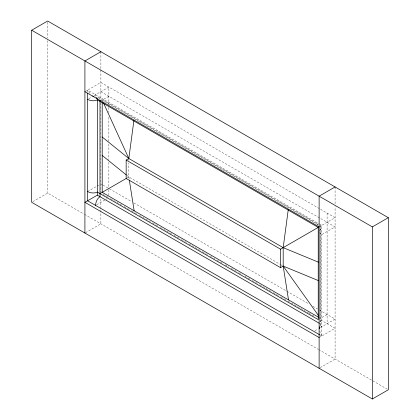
<?xml version="1.0" encoding="UTF-8"?>
<svg xmlns="http://www.w3.org/2000/svg" width="420" height="420" viewBox="0 0 420 420"><rect width="100%" height="100%" fill="white"/><g stroke="black" fill="none" stroke-linecap="round" stroke-linejoin="round"><path stroke-width="0.32" stroke-dasharray="2.1 1.58" d="M319.389 230.643L320.896 228.953L319.83 228.338M319.93 325.195L320.896 324.219L320.896 225.876L319.83 225.262M319.93 321.914L320.896 321.148L319.83 320.534M84.914 91.681L100.879 82.462L319.211 208.514M88.683 98.726L92.011 96.805M94.227 95.524L108.864 87.071L108.859 104.795M100.548 101.094L108.864 96.29M32.786 201.684L47.649 193.1L83.895 214.022M87.575 191.562L96.442 186.438M96.999 186.118L99.215 184.837M127.129 177.944L128.825 176.962L128.825 162.976M96.668 204.75L105.536 199.631M106.092 199.311L107.2 198.671M85.465 232.733L100.879 223.828L100.879 198.308M319.121 226.9L335.087 217.681L319.736 208.819M318.785 319.289L327.106 314.486M314.906 330.75L318.234 328.829M320.45 327.548L335.087 319.095L319.73 310.238M319.121 337.538L335.087 328.319L319.736 319.452M320.219 367.631L335.087 359.048L335.087 206.566M98.847 98.795L99.992 98.343M317.084 224.794L318.234 224.343L97.33 96.805L96.002 97.151M100.879 91.681L335.087 226.9L321.783 234.586L319.715 232.706M87.575 91.99L87.575 90.148L319.121 223.828M319.651 224.138L321.783 225.367L321.783 336L320.182 335.076M102.212 100.133L318.208 224.842M126.819 175.34L128.825 176.962L279.783 264.117M280.35 264.448L282.623 265.755M100.879 183.881L102.475 184.8M103.01 185.11L131.539 201.579M133.802 202.892L308.963 304.017M312.926 306.311L317.468 308.926M103.147 194.408L108.334 197.4M110.523 198.665L121.905 205.233M124.168 206.546L129.271 209.491M131.502 210.777L136.642 213.743M139.44 215.36L150.245 221.597M152.513 222.91L158.183 226.18M160.424 227.477L166.115 230.764M166.682 231.089L171.785 234.035M174.037 235.331L179.156 238.292M181.409 239.589L186.522 242.545M188.78 243.847L200.13 250.399M202.388 251.706L207.496 254.651M210.331 256.289L214.867 258.909M217.135 260.216L222.238 263.161M225.067 264.8L228.475 266.763M231.304 268.401L236.413 271.346M238.675 272.654L242.088 274.622M244.913 276.255L250.026 279.206M252.278 280.507L257.397 283.463M259.649 284.76L271.005 291.322M273.252 292.619L278.381 295.575M280.623 296.872L285.752 299.833M287.989 301.124L308.438 312.931M308.963 313.236L314.675 316.533M319.83 323.605L320.896 324.219M84.457 214.347L318.077 349.225M318.644 349.556L387.182 389.125M321.783 326.781L319.715 324.901M89.964 93.429L87.575 90.148M319.688 317.263L320.45 318.329L320.45 226.133M321.783 336L319.715 331.049M128.825 176.962L129.129 178.878M95.555 94.757L95.708 96.259M335.087 186.953L335.087 203.963M327.106 213.071L327.106 323.71M128.825 158.524L128.825 160.429M108.864 107.41L108.859 112.644M108.864 117.217L108.859 141.414M108.864 144.023L108.859 159.721M108.864 162.335L108.864 188.491M108.864 189.719L108.864 195.248M100.879 51.734L100.879 69.4M100.879 70.04L100.879 99.53M100.879 102.774L100.879 192.423M47.649 22.307L47.649 38.015M47.649 40.63L47.649 193.1"/><path stroke-width="0.63" d="M319.316 328.729L319.389 326.734M95.555 205.391C95.692 202.057 97.157 198.581 99.992 196.686L99.992 100.186M318.649 280.707L283.19 266.086L280.529 267.624L126.163 178.5L126.163 160.062L128.825 158.524L133.891 120.508M288.256 209.627L283.19 247.648L283.19 266.086L288.514 299.891M31.684 30.219L47.649 21L388.316 217.681L388.316 389.781L372.351 399L31.684 202.319L31.684 30.219L372.351 226.9L388.316 217.681M100.879 51.734L84.914 60.953L84.914 233.047M319.294 323.295L97.33 195.148L84.914 202.319L319.121 337.538M99.992 193.609L126.562 178.269M335.087 186.953L319.121 196.172L319.121 368.267M280.529 267.624L280.529 249.181L318.759 227.11M318.649 262.269L283.19 247.648L128.825 158.524L102.212 137.015M87.575 99.367C90.526 100.916 94.269 101.383 97.33 99.876L318.234 227.414L318.234 319.61L97.33 192.077C94.269 193.578 90.526 193.111 87.575 191.562M92.636 95.918L93.959 96.616M84.914 91.681L319.121 226.9M126.163 160.062L280.529 249.181M318.769 317.357L102.212 192.328L102.212 102.076M319.651 334.772L87.575 200.781L87.575 93.219M102.212 155.453L126.315 174.935M96.154 97.487L96.857 98.354M283.19 266.086L318.549 315.661M103.567 103.115L128.825 158.524M129.329 180.154L134.148 210.767M372.351 226.9L372.351 399M97.33 98.648L97.33 195.148"/></g></svg>
